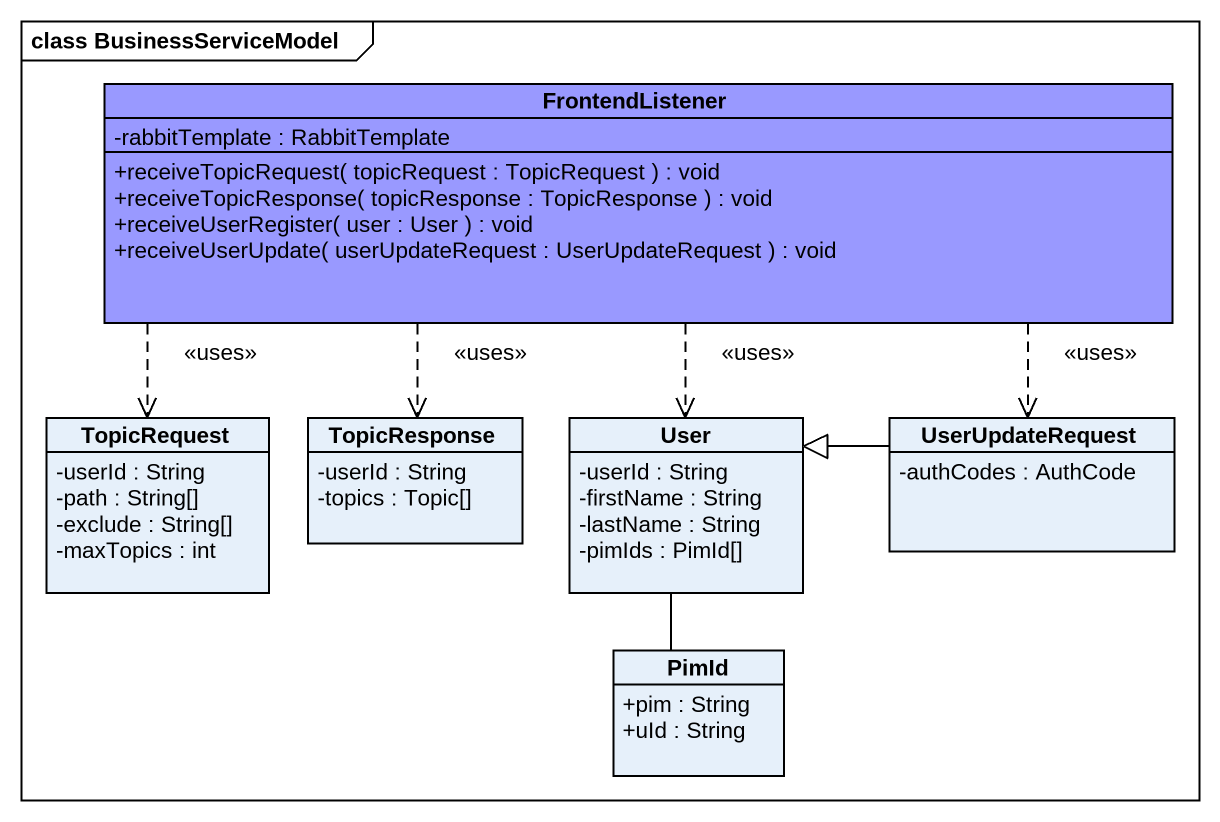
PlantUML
@startuml
mainframe class BusinessServiceModel
hide circle
hide empty members
skinparam classAttributeIconSize 0
class FrontendListener #9999FF {
  -rabbitTemplate : RabbitTemplate
  +receiveTopicRequest( topicRequest : TopicRequest ) : void
  +receiveTopicResponse( topicResponse : TopicResponse ) : void
  +receiveUserRegister( user : User ) : void
  +receiveUserUpdate( userUpdateRequest : UserUpdateRequest ) : void
}
class TopicRequest {
  -userId : String
  -path : String[]
  -exclude : String[]
  -maxTopics : int
}
class TopicResponse {
  -userId : String
  -topics : Topic[]
}
class User {
  -userId : String
  -firstName : String
  -lastName : String
  -pimIds : PimId[]
}
class UserUpdateRequest {
  -authCodes : AuthCode
}
class PimId {
  +pim : String
  +uId : String
}
FrontendListener ..> TopicRequest : <<uses>>
FrontendListener ..> TopicResponse : <<uses>>
FrontendListener ..> User : <<uses>>
FrontendListener ..> UserUpdateRequest : <<uses>>
User -- PimId
UserUpdateRequest -left-|> User
@enduml
